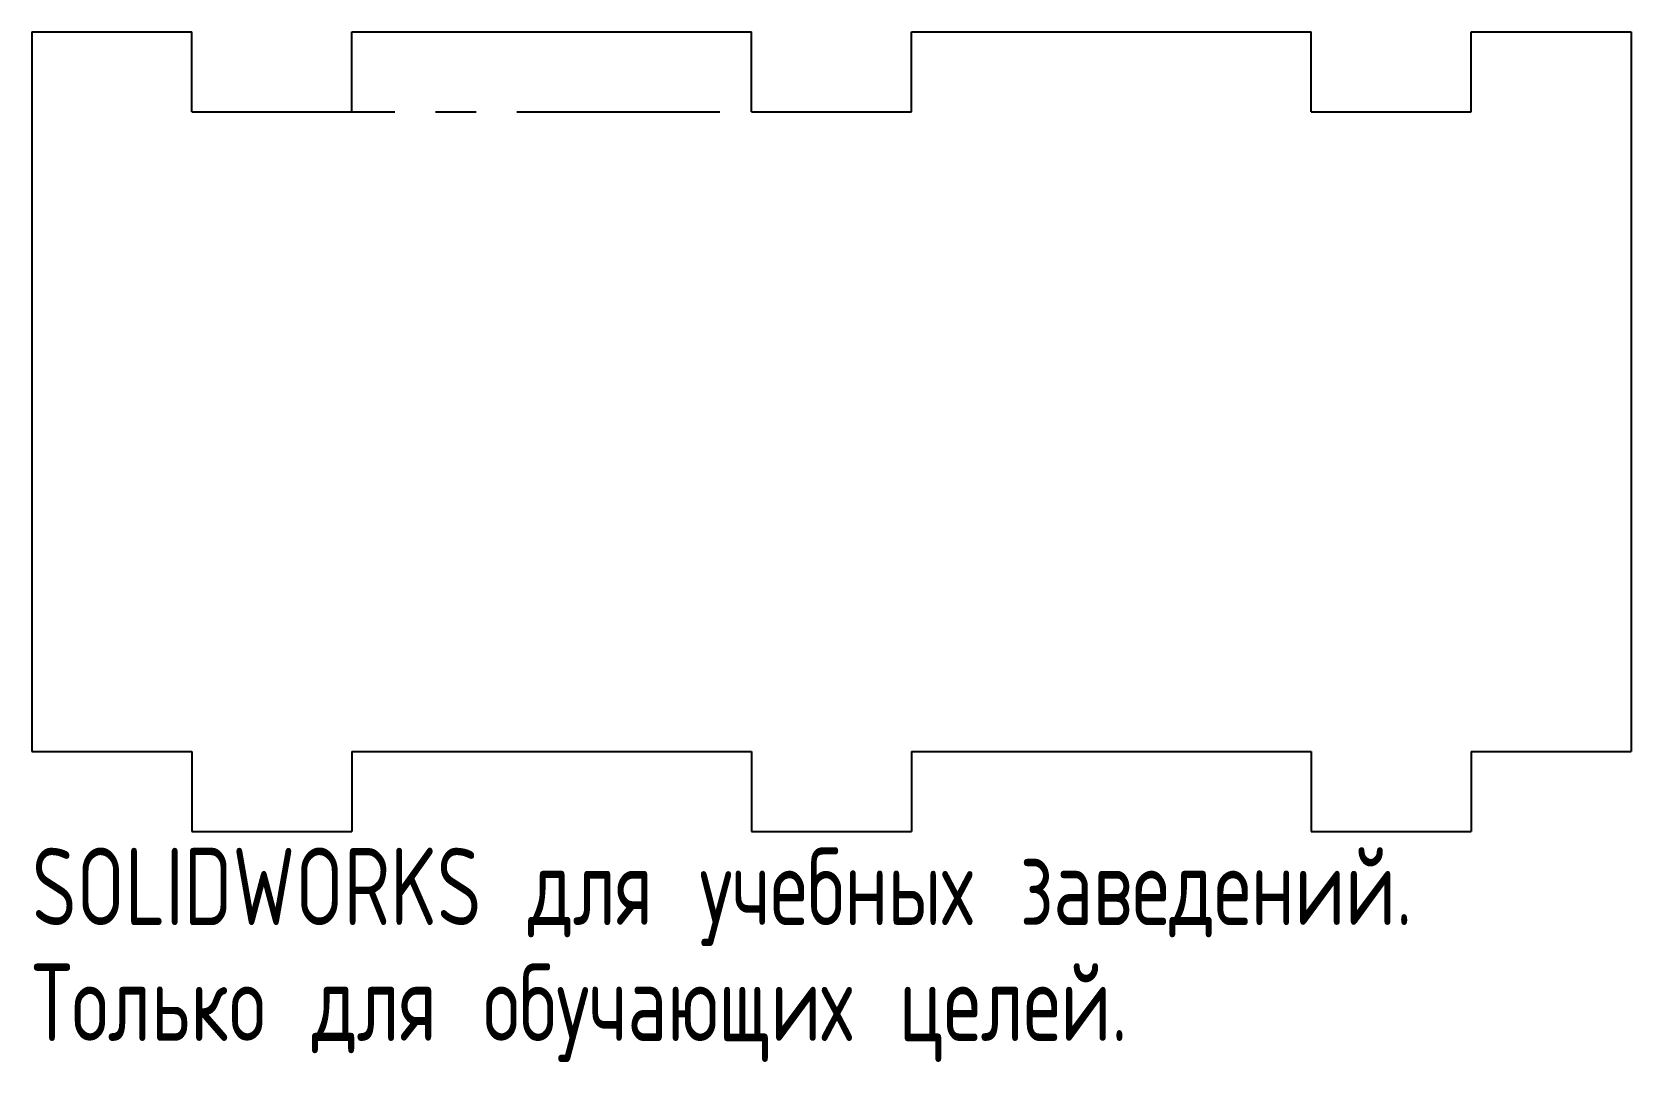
# Model space of a CAD drawing. Extents: x 0 to 100, y -19 to 45.
import ezdxf

# ---------------------------------------------------------------- set-up
doc = ezdxf.new("R2010")
doc.units = 0
doc.linetypes.add('CENTERX2', pattern=[20.32, 12.7, -2.54, 2.54, -2.54])
doc.layers.get('0').update_dxf_attribs({"linetype": 'CONTINUOUS'})
doc.styles.add('SLDTEXTSTYLE0', font='TXT', dxfattribs={"width": 0.7, "bigfont": 'bigfont'})

msp = doc.modelspace()

# ---------------------------------------------------------------- linework, layer by layer
at = {"color": 7, "linetype": 'CONTINUOUS'}
for p, q in [((0, 45), (10, 45)), ((0, 45), (0, 0)), ((10, 40), (10, 45)), ((20, 40), (20, 45)), ((20, 45), (45, 45)), ((45, 40), (45, 45)), ((55, 40), (55, 45)), ((55, 45), (80, 45)), ((80, 40), (80, 45)), ((90, 40), (90, 45)), ((90, 45), (100, 45)), ((100, 45), (100, 0)), ((10, 40), (20, 40)), ((45, 40), (55, 40)), ((80, 40), (90, 40)), ((0, 0), (10, 0)), ((10, 0), (10, -5)), ((20, 0), (20, -5)), ((20, 0), (45, 0)), ((45, 0), (45, -5)), ((55, 0), (55, -5)), ((55, 0), (80, 0)), ((80, 0), (80, -5)), ((90, 0), (90, -5)), ((90, 0), (100, 0)), ((10, -5), (20, -5)), ((45, -5), (55, -5)), ((80, -5), (90, -5))]:
    msp.add_line(p, q, dxfattribs=at)
at = {"color": 7, "linetype": 'CENTERX2'}
msp.add_line((10, 40), (45, 40), dxfattribs=at)

# ---------------------------------------------------------------- texts
at = {"color": 7, "linetype": 'CONTINUOUS', "char_height": 4.8336, "attachment_point": 1, "style": 'SLDTEXTSTYLE0'}
for s, insert in [('SOLIDWORKS для учебных заведений.', (0, -6.02)), ('Только для обучающих целей.', (0, -13.27))]:
    msp.add_mtext(s, dxfattribs=dict(at, insert=insert))

doc.saveas('drawing.dxf')
